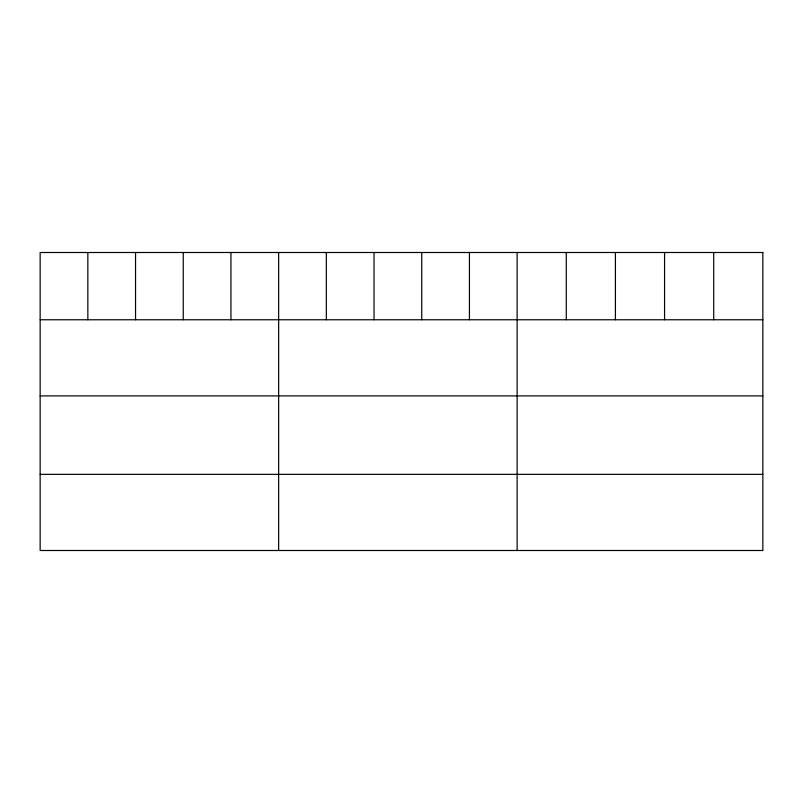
<?xml version="1.0" encoding="UTF-8"?>
<svg xmlns="http://www.w3.org/2000/svg" width="803" height="803" viewBox="0 0 803 803"><rect width="100%" height="100%" fill="white"/><g stroke="black" fill="none" stroke-linecap="round" stroke-linejoin="round"><path stroke-width="1.2" d="M40.15 319.765L762.85 319.765M40.15 395.899L762.85 395.899M40.15 474.352L762.85 474.352M713.706 252.503L713.706 319.765M664.563 252.503L664.563 319.765M615.419 252.503L615.419 319.765M566.276 252.503L566.276 319.765M517.132 252.503L517.132 550.497M469.434 252.503L469.434 319.765M421.736 252.503L421.736 319.765M374.037 252.503L374.037 319.765M326.339 252.503L326.339 319.765M278.641 252.503L278.641 550.497M230.943 252.503L230.943 319.765M183.245 252.503L183.245 319.765M135.546 252.503L135.546 319.765M87.848 252.503L87.848 319.765M762.85 252.503L40.15 252.503L40.15 550.497L762.85 550.497L762.85 252.503"/></g></svg>
